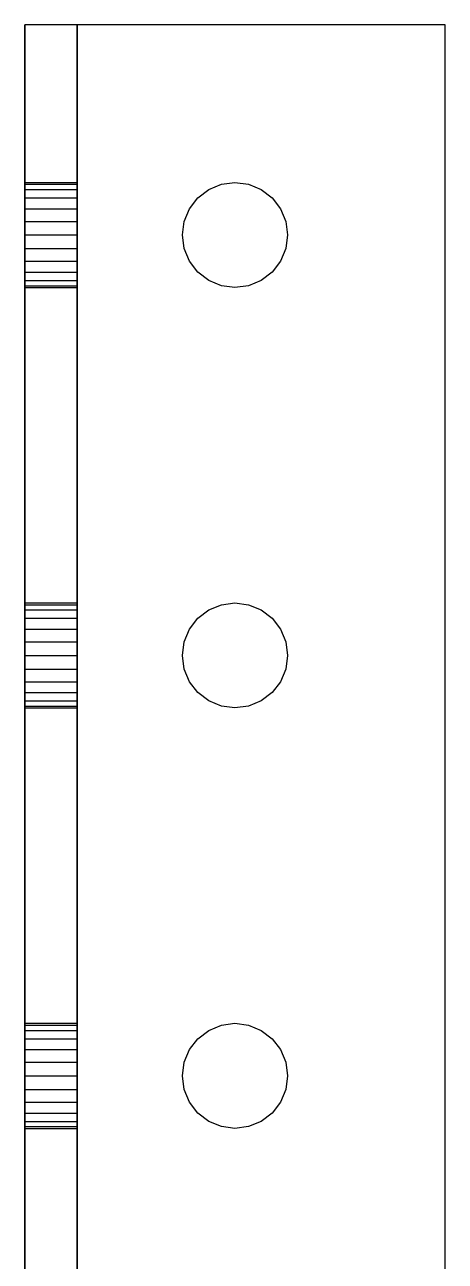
# Model space of a CAD drawing. Header units: metres. Extents: x 0 to 17, y 0 to 24.
# Drawn here: x 4 to 5, y 9.059 to 12 of the extents above; entities that cross this region are included whole.
import ezdxf

# ---------------------------------------------------------------- set-up
doc = ezdxf.new("R2010")
doc.units = ezdxf.units.M

msp = doc.modelspace()

# ---------------------------------------------------------------- linework, layer by layer
at = {"layer": 'MY3DLAYER'}
for p, q in [((4, 12, 1), (4, 12)), ((4, 12), (4, 0)), ((4, 0, 1), (4, 12, 1)), ((4.125, 12, 1), (4, 12, 1)), ((5, 12), (4, 12)), ((4.125, 0, 1), (4.125, 12, 1)), ((4.125, 12, 0.125), (4.125, 0, 0.125)), ((4.125, 12, 1), (4.125, 12, 0.125)), ((5, 12, 0.125), (4.125, 12, 0.125)), ((5, 0), (5, 12)), ((5, 0, 0.125), (5, 12, 0.125)), ((5, 12, 0.125), (5, 12)), ((4, 11.625, 0.5), (4, 11.6207, 0.4676)), ((4, 11.6207, 0.5324), (4, 11.625, 0.5)), ((4, 11.625, 0.5), (4.125, 11.625, 0.5)), ((4, 11.6207, 0.4676), (4, 11.6083, 0.4375)), ((4, 11.6083, 0.5625), (4, 11.6207, 0.5324)), ((4, 11.6207, 0.4676), (4.125, 11.6207, 0.4676)), ((4, 11.6207, 0.5324), (4.125, 11.6207, 0.5324)), ((4.125, 11.6207, 0.5324), (4.125, 11.625, 0.5)), ((4.125, 11.625, 0.5), (4.125, 11.6207, 0.4676)), ((4.125, 11.6083, 0.5625), (4.125, 11.6207, 0.5324)), ((4.125, 11.6207, 0.4676), (4.125, 11.6083, 0.4375)), ((4.4375, 11.6083, 0.125), (4.4676, 11.6207, 0.125)), ((4.4375, 11.6083), (4.4676, 11.6207)), ((4.4676, 11.6207), (4.5, 11.625)), ((4.4676, 11.6207, 0.125), (4.5, 11.625, 0.125)), ((4.4676, 11.6207), (4.4676, 11.6207, 0.125)), ((4.5, 11.625), (4.5, 11.625, 0.125)), ((4.5, 11.625), (4.5324, 11.6207)), ((4.5, 11.625, 0.125), (4.5324, 11.6207, 0.125)), ((4.5324, 11.6207), (4.5324, 11.6207, 0.125)), ((4.5324, 11.6207, 0.125), (4.5625, 11.6083, 0.125)), ((4.5324, 11.6207), (4.5625, 11.6083)), ((4, 11.6083, 0.4375), (4, 11.5884, 0.4116)), ((4, 11.5884, 0.5884), (4, 11.6083, 0.5625)), ((4, 11.6083, 0.4375), (4.125, 11.6083, 0.4375)), ((4, 11.6083, 0.5625), (4.125, 11.6083, 0.5625)), ((4, 11.5884, 0.4116), (4, 11.5625, 0.3917)), ((4, 11.5625, 0.6083), (4, 11.5884, 0.5884)), ((4, 11.5884, 0.4116), (4.125, 11.5884, 0.4116)), ((4, 11.5884, 0.5884), (4.125, 11.5884, 0.5884)), ((4.125, 11.5884, 0.5884), (4.125, 11.6083, 0.5625)), ((4.125, 11.6083, 0.4375), (4.125, 11.5884, 0.4116)), ((4.125, 11.5625, 0.6083), (4.125, 11.5884, 0.5884)), ((4.125, 11.5884, 0.4116), (4.125, 11.5625, 0.3917)), ((4.3917, 11.5625), (4.4116, 11.5884)), ((4.3917, 11.5625, 0.125), (4.4116, 11.5884, 0.125)), ((4.4116, 11.5884), (4.4375, 11.6083)), ((4.4116, 11.5884, 0.125), (4.4375, 11.6083, 0.125)), ((4.4116, 11.5884), (4.4116, 11.5884, 0.125)), ((4.4375, 11.6083), (4.4375, 11.6083, 0.125)), ((4.5625, 11.6083), (4.5625, 11.6083, 0.125)), ((4.5625, 11.6083), (4.5884, 11.5884)), ((4.5625, 11.6083, 0.125), (4.5884, 11.5884, 0.125)), ((4.5884, 11.5884), (4.5884, 11.5884, 0.125)), ((4.5884, 11.5884, 0.125), (4.6083, 11.5625, 0.125)), ((4.5884, 11.5884), (4.6083, 11.5625)), ((4, 11.5625, 0.3917), (4, 11.5324, 0.3793)), ((4, 11.5324, 0.6207), (4, 11.5625, 0.6083)), ((4, 11.5625, 0.3917), (4.125, 11.5625, 0.3917)), ((4, 11.5625, 0.6083), (4.125, 11.5625, 0.6083)), ((4.125, 11.5324, 0.6207), (4.125, 11.5625, 0.6083)), ((4.125, 11.5625, 0.3917), (4.125, 11.5324, 0.3793)), ((4.3793, 11.5324), (4.3917, 11.5625)), ((4.3793, 11.5324, 0.125), (4.3917, 11.5625, 0.125)), ((4.3917, 11.5625), (4.3917, 11.5625, 0.125)), ((4.6083, 11.5625), (4.6207, 11.5324)), ((4.6083, 11.5625, 0.125), (4.6207, 11.5324, 0.125)), ((4.6083, 11.5625), (4.6083, 11.5625, 0.125)), ((4, 11.5324, 0.3793), (4, 11.5, 0.375)), ((4, 11.5, 0.625), (4, 11.5324, 0.6207)), ((4, 11.5324, 0.3793), (4.125, 11.5324, 0.3793)), ((4, 11.5324, 0.6207), (4.125, 11.5324, 0.6207)), ((4.125, 11.5, 0.625), (4.125, 11.5324, 0.6207)), ((4.125, 11.5324, 0.3793), (4.125, 11.5, 0.375)), ((4.375, 11.5), (4.3793, 11.5324)), ((4.375, 11.5, 0.125), (4.3793, 11.5324, 0.125)), ((4.3793, 11.5324), (4.3793, 11.5324, 0.125)), ((4.6207, 11.5324), (4.6207, 11.5324, 0.125)), ((4.6207, 11.5324), (4.625, 11.5)), ((4.6207, 11.5324, 0.125), (4.625, 11.5, 0.125)), ((4, 11.5, 0.375), (4, 11.4676, 0.3793)), ((4, 11.4676, 0.6207), (4, 11.5, 0.625)), ((4, 11.5, 0.625), (4.125, 11.5, 0.625)), ((4, 11.5, 0.375), (4.125, 11.5, 0.375)), ((4.125, 11.4676, 0.6207), (4.125, 11.5, 0.625)), ((4.125, 11.5, 0.375), (4.125, 11.4676, 0.3793)), ((4.375, 11.5), (4.375, 11.5, 0.125)), ((4.3793, 11.4676, 0.125), (4.375, 11.5, 0.125)), ((4.3793, 11.4676), (4.375, 11.5)), ((4.625, 11.5), (4.6207, 11.4676)), ((4.625, 11.5, 0.125), (4.6207, 11.4676, 0.125)), ((4.625, 11.5), (4.625, 11.5, 0.125)), ((4, 11.4676, 0.3793), (4, 11.4375, 0.3917)), ((4, 11.4375, 0.6083), (4, 11.4676, 0.6207)), ((4, 11.4676, 0.3793), (4.125, 11.4676, 0.3793)), ((4, 11.4676, 0.6207), (4.125, 11.4676, 0.6207)), ((4.125, 11.4375, 0.6083), (4.125, 11.4676, 0.6207)), ((4.125, 11.4676, 0.3793), (4.125, 11.4375, 0.3917)), ((4.3793, 11.4676), (4.3793, 11.4676, 0.125)), ((4.3917, 11.4375, 0.125), (4.3793, 11.4676, 0.125)), ((4.3917, 11.4375), (4.3793, 11.4676)), ((4.6207, 11.4676, 0.125), (4.6083, 11.4375, 0.125)), ((4.6207, 11.4676), (4.6083, 11.4375)), ((4.6207, 11.4676), (4.6207, 11.4676, 0.125)), ((4, 11.4375, 0.3917), (4, 11.4116, 0.4116)), ((4, 11.4116, 0.5884), (4, 11.4375, 0.6083)), ((4, 11.4375, 0.3917), (4.125, 11.4375, 0.3917)), ((4, 11.4375, 0.6083), (4.125, 11.4375, 0.6083)), ((4, 11.4116, 0.4116), (4, 11.3917, 0.4375)), ((4, 11.3917, 0.5625), (4, 11.4116, 0.5884)), ((4, 11.4116, 0.5884), (4.125, 11.4116, 0.5884)), ((4, 11.4116, 0.4116), (4.125, 11.4116, 0.4116)), ((4.125, 11.4116, 0.5884), (4.125, 11.4375, 0.6083)), ((4.125, 11.4375, 0.3917), (4.125, 11.4116, 0.4116)), ((4.125, 11.3917, 0.5625), (4.125, 11.4116, 0.5884)), ((4.125, 11.4116, 0.4116), (4.125, 11.3917, 0.4375)), ((4.3917, 11.4375), (4.3917, 11.4375, 0.125)), ((4.4116, 11.4116, 0.125), (4.3917, 11.4375, 0.125)), ((4.4116, 11.4116), (4.3917, 11.4375)), ((4.4375, 11.3917, 0.125), (4.4116, 11.4116, 0.125)), ((4.4116, 11.4116), (4.4116, 11.4116, 0.125)), ((4.4375, 11.3917), (4.4116, 11.4116)), ((4.5884, 11.4116), (4.5625, 11.3917)), ((4.5884, 11.4116, 0.125), (4.5625, 11.3917, 0.125)), ((4.6083, 11.4375), (4.5884, 11.4116)), ((4.6083, 11.4375, 0.125), (4.5884, 11.4116, 0.125)), ((4.5884, 11.4116), (4.5884, 11.4116, 0.125)), ((4.6083, 11.4375), (4.6083, 11.4375, 0.125)), ((4, 11.3917, 0.4375), (4, 11.3793, 0.4676)), ((4, 11.3793, 0.5324), (4, 11.3917, 0.5625)), ((4, 11.3917, 0.5625), (4.125, 11.3917, 0.5625)), ((4, 11.3917, 0.4375), (4.125, 11.3917, 0.4375)), ((4.125, 11.3793, 0.5324), (4.125, 11.3917, 0.5625)), ((4.125, 11.3917, 0.4375), (4.125, 11.3793, 0.4676)), ((4.4676, 11.3793, 0.125), (4.4375, 11.3917, 0.125)), ((4.4676, 11.3793), (4.4375, 11.3917)), ((4.4375, 11.3917), (4.4375, 11.3917, 0.125)), ((4.5625, 11.3917), (4.5324, 11.3793)), ((4.5625, 11.3917, 0.125), (4.5324, 11.3793, 0.125)), ((4.5625, 11.3917), (4.5625, 11.3917, 0.125)), ((4, 11.375, 0.5), (4, 11.3793, 0.5324)), ((4, 11.3793, 0.4676), (4, 11.375, 0.5)), ((4, 11.3793, 0.5324), (4.125, 11.3793, 0.5324)), ((4, 11.3793, 0.4676), (4.125, 11.3793, 0.4676)), ((4, 11.375, 0.5), (4.125, 11.375, 0.5)), ((4.125, 11.375, 0.5), (4.125, 11.3793, 0.5324)), ((4.125, 11.3793, 0.4676), (4.125, 11.375, 0.5)), ((4.5, 11.375), (4.4676, 11.3793)), ((4.4676, 11.3793), (4.4676, 11.3793, 0.125)), ((4.5, 11.375, 0.125), (4.4676, 11.3793, 0.125)), ((4.5324, 11.3793), (4.5, 11.375)), ((4.5324, 11.3793, 0.125), (4.5, 11.375, 0.125)), ((4.5, 11.375), (4.5, 11.375, 0.125)), ((4.5324, 11.3793), (4.5324, 11.3793, 0.125)), ((4, 10.625, 0.5), (4, 10.6207, 0.4676)), ((4, 10.6207, 0.5324), (4, 10.625, 0.5)), ((4, 10.625, 0.5), (4.125, 10.625, 0.5)), ((4, 10.6207, 0.4676), (4, 10.6083, 0.4375)), ((4, 10.6083, 0.5625), (4, 10.6207, 0.5324)), ((4, 10.6207, 0.4676), (4.125, 10.6207, 0.4676)), ((4, 10.6207, 0.5324), (4.125, 10.6207, 0.5324)), ((4.125, 10.6207, 0.5324), (4.125, 10.625, 0.5)), ((4.125, 10.625, 0.5), (4.125, 10.6207, 0.4676)), ((4.125, 10.6083, 0.5625), (4.125, 10.6207, 0.5324)), ((4.125, 10.6207, 0.4676), (4.125, 10.6083, 0.4375)), ((4.4375, 10.6083), (4.4676, 10.6207)), ((4.4375, 10.6083, 0.125), (4.4676, 10.6207, 0.125)), ((4.4676, 10.6207, 0.125), (4.5, 10.625, 0.125)), ((4.4676, 10.6207), (4.5, 10.625)), ((4.4676, 10.6207), (4.4676, 10.6207, 0.125)), ((4.5, 10.625), (4.5, 10.625, 0.125)), ((4.5, 10.625), (4.5324, 10.6207)), ((4.5, 10.625, 0.125), (4.5324, 10.6207, 0.125)), ((4.5324, 10.6207), (4.5625, 10.6083)), ((4.5324, 10.6207, 0.125), (4.5625, 10.6083, 0.125)), ((4.5324, 10.6207), (4.5324, 10.6207, 0.125)), ((4, 10.5884, 0.5884), (4, 10.6083, 0.5625)), ((4, 10.6083, 0.4375), (4, 10.5884, 0.4116)), ((4, 10.6083, 0.4375), (4.125, 10.6083, 0.4375)), ((4, 10.6083, 0.5625), (4.125, 10.6083, 0.5625)), ((4, 10.5625, 0.6083), (4, 10.5884, 0.5884)), ((4, 10.5884, 0.4116), (4, 10.5625, 0.3917)), ((4, 10.5884, 0.5884), (4.125, 10.5884, 0.5884)), ((4, 10.5884, 0.4116), (4.125, 10.5884, 0.4116)), ((4.125, 10.5884, 0.5884), (4.125, 10.6083, 0.5625)), ((4.125, 10.6083, 0.4375), (4.125, 10.5884, 0.4116)), ((4.125, 10.5625, 0.6083), (4.125, 10.5884, 0.5884)), ((4.125, 10.5884, 0.4116), (4.125, 10.5625, 0.3917)), ((4.3917, 10.5625), (4.4116, 10.5884)), ((4.3917, 10.5625, 0.125), (4.4116, 10.5884, 0.125)), ((4.4116, 10.5884, 0.125), (4.4375, 10.6083, 0.125)), ((4.4116, 10.5884), (4.4375, 10.6083)), ((4.4116, 10.5884), (4.4116, 10.5884, 0.125)), ((4.4375, 10.6083), (4.4375, 10.6083, 0.125)), ((4.5625, 10.6083), (4.5625, 10.6083, 0.125)), ((4.5625, 10.6083), (4.5884, 10.5884)), ((4.5625, 10.6083, 0.125), (4.5884, 10.5884, 0.125)), ((4.5884, 10.5884, 0.125), (4.6083, 10.5625, 0.125)), ((4.5884, 10.5884), (4.6083, 10.5625)), ((4.5884, 10.5884), (4.5884, 10.5884, 0.125)), ((4, 10.5625, 0.3917), (4, 10.5324, 0.3793)), ((4, 10.5324, 0.6207), (4, 10.5625, 0.6083)), ((4, 10.5625, 0.6083), (4.125, 10.5625, 0.6083)), ((4, 10.5625, 0.3917), (4.125, 10.5625, 0.3917)), ((4.125, 10.5324, 0.6207), (4.125, 10.5625, 0.6083)), ((4.125, 10.5625, 0.3917), (4.125, 10.5324, 0.3793)), ((4.3793, 10.5324), (4.3917, 10.5625)), ((4.3793, 10.5324, 0.125), (4.3917, 10.5625, 0.125)), ((4.3917, 10.5625), (4.3917, 10.5625, 0.125)), ((4.6083, 10.5625, 0.125), (4.6207, 10.5324, 0.125)), ((4.6083, 10.5625), (4.6207, 10.5324)), ((4.6083, 10.5625), (4.6083, 10.5625, 0.125)), ((4, 10.5, 0.625), (4, 10.5324, 0.6207)), ((4, 10.5324, 0.3793), (4, 10.5, 0.375)), ((4, 10.5324, 0.6207), (4.125, 10.5324, 0.6207)), ((4, 10.5324, 0.3793), (4.125, 10.5324, 0.3793)), ((4.125, 10.5, 0.625), (4.125, 10.5324, 0.6207)), ((4.125, 10.5324, 0.3793), (4.125, 10.5, 0.375)), ((4.375, 10.5), (4.3793, 10.5324)), ((4.375, 10.5, 0.125), (4.3793, 10.5324, 0.125)), ((4.3793, 10.5324), (4.3793, 10.5324, 0.125)), ((4.6207, 10.5324), (4.625, 10.5)), ((4.6207, 10.5324, 0.125), (4.625, 10.5, 0.125)), ((4.6207, 10.5324), (4.6207, 10.5324, 0.125)), ((4, 10.4676, 0.6207), (4, 10.5, 0.625)), ((4, 10.5, 0.375), (4, 10.4676, 0.3793)), ((4, 10.5, 0.375), (4.125, 10.5, 0.375)), ((4, 10.5, 0.625), (4.125, 10.5, 0.625)), ((4.125, 10.4676, 0.6207), (4.125, 10.5, 0.625)), ((4.125, 10.5, 0.375), (4.125, 10.4676, 0.3793)), ((4.375, 10.5), (4.375, 10.5, 0.125)), ((4.3793, 10.4676), (4.375, 10.5)), ((4.3793, 10.4676, 0.125), (4.375, 10.5, 0.125)), ((4.625, 10.5), (4.6207, 10.4676)), ((4.625, 10.5, 0.125), (4.6207, 10.4676, 0.125)), ((4.625, 10.5), (4.625, 10.5, 0.125)), ((4, 10.4375, 0.6083), (4, 10.4676, 0.6207)), ((4, 10.4676, 0.3793), (4, 10.4375, 0.3917)), ((4, 10.4676, 0.6207), (4.125, 10.4676, 0.6207)), ((4, 10.4676, 0.3793), (4.125, 10.4676, 0.3793)), ((4.125, 10.4375, 0.6083), (4.125, 10.4676, 0.6207)), ((4.125, 10.4676, 0.3793), (4.125, 10.4375, 0.3917)), ((4.3917, 10.4375, 0.125), (4.3793, 10.4676, 0.125)), ((4.3917, 10.4375), (4.3793, 10.4676)), ((4.3793, 10.4676), (4.3793, 10.4676, 0.125)), ((4.6207, 10.4676), (4.6083, 10.4375)), ((4.6207, 10.4676, 0.125), (4.6083, 10.4375, 0.125)), ((4.6207, 10.4676), (4.6207, 10.4676, 0.125)), ((4, 10.4116, 0.5884), (4, 10.4375, 0.6083)), ((4, 10.4375, 0.3917), (4, 10.4116, 0.4116)), ((4, 10.4375, 0.6083), (4.125, 10.4375, 0.6083)), ((4, 10.4375, 0.3917), (4.125, 10.4375, 0.3917)), ((4, 10.3917, 0.5625), (4, 10.4116, 0.5884)), ((4, 10.4116, 0.4116), (4, 10.3917, 0.4375)), ((4, 10.4116, 0.5884), (4.125, 10.4116, 0.5884)), ((4, 10.4116, 0.4116), (4.125, 10.4116, 0.4116)), ((4.125, 10.4116, 0.5884), (4.125, 10.4375, 0.6083)), ((4.125, 10.4375, 0.3917), (4.125, 10.4116, 0.4116)), ((4.125, 10.3917, 0.5625), (4.125, 10.4116, 0.5884)), ((4.125, 10.4116, 0.4116), (4.125, 10.3917, 0.4375)), ((4.4116, 10.4116), (4.3917, 10.4375)), ((4.3917, 10.4375), (4.3917, 10.4375, 0.125)), ((4.4116, 10.4116, 0.125), (4.3917, 10.4375, 0.125)), ((4.4116, 10.4116), (4.4116, 10.4116, 0.125)), ((4.4375, 10.3917), (4.4116, 10.4116)), ((4.4375, 10.3917, 0.125), (4.4116, 10.4116, 0.125)), ((4.5884, 10.4116), (4.5625, 10.3917)), ((4.5884, 10.4116, 0.125), (4.5625, 10.3917, 0.125)), ((4.6083, 10.4375), (4.5884, 10.4116)), ((4.6083, 10.4375, 0.125), (4.5884, 10.4116, 0.125)), ((4.5884, 10.4116), (4.5884, 10.4116, 0.125)), ((4.6083, 10.4375), (4.6083, 10.4375, 0.125)), ((4, 10.3793, 0.5324), (4, 10.3917, 0.5625)), ((4, 10.3917, 0.4375), (4, 10.3793, 0.4676)), ((4, 10.3917, 0.5625), (4.125, 10.3917, 0.5625)), ((4, 10.3917, 0.4375), (4.125, 10.3917, 0.4375)), ((4.125, 10.3793, 0.5324), (4.125, 10.3917, 0.5625)), ((4.125, 10.3917, 0.4375), (4.125, 10.3793, 0.4676)), ((4.4676, 10.3793), (4.4375, 10.3917)), ((4.4375, 10.3917), (4.4375, 10.3917, 0.125)), ((4.4676, 10.3793, 0.125), (4.4375, 10.3917, 0.125)), ((4.5625, 10.3917, 0.125), (4.5324, 10.3793, 0.125)), ((4.5625, 10.3917), (4.5324, 10.3793)), ((4.5625, 10.3917), (4.5625, 10.3917, 0.125)), ((4, 10.375, 0.5), (4, 10.3793, 0.5324)), ((4, 10.3793, 0.4676), (4, 10.375, 0.5)), ((4, 10.3793, 0.5324), (4.125, 10.3793, 0.5324)), ((4, 10.3793, 0.4676), (4.125, 10.3793, 0.4676)), ((4, 10.375, 0.5), (4.125, 10.375, 0.5)), ((4.125, 10.375, 0.5), (4.125, 10.3793, 0.5324)), ((4.125, 10.3793, 0.4676), (4.125, 10.375, 0.5)), ((4.4676, 10.3793), (4.4676, 10.3793, 0.125)), ((4.5, 10.375), (4.4676, 10.3793)), ((4.5, 10.375, 0.125), (4.4676, 10.3793, 0.125)), ((4.5324, 10.3793), (4.5, 10.375)), ((4.5324, 10.3793, 0.125), (4.5, 10.375, 0.125)), ((4.5, 10.375), (4.5, 10.375, 0.125)), ((4.5324, 10.3793), (4.5324, 10.3793, 0.125)), ((4, 9.625, 0.5), (4, 9.6207, 0.4676)), ((4, 9.6207, 0.5324), (4, 9.625, 0.5)), ((4, 9.625, 0.5), (4.125, 9.625, 0.5)), ((4, 9.6207, 0.4676), (4, 9.6083, 0.4375)), ((4, 9.6083, 0.5625), (4, 9.6207, 0.5324)), ((4, 9.6207, 0.4676), (4.125, 9.6207, 0.4676)), ((4, 9.6207, 0.5324), (4.125, 9.6207, 0.5324)), ((4.125, 9.6207, 0.5324), (4.125, 9.625, 0.5)), ((4.125, 9.625, 0.5), (4.125, 9.6207, 0.4676)), ((4.125, 9.6083, 0.5625), (4.125, 9.6207, 0.5324)), ((4.125, 9.6207, 0.4676), (4.125, 9.6083, 0.4375)), ((4.4375, 9.6083), (4.4676, 9.6207)), ((4.4375, 9.6083, 0.125), (4.4676, 9.6207, 0.125)), ((4.4676, 9.6207), (4.5, 9.625)), ((4.4676, 9.6207, 0.125), (4.5, 9.625, 0.125)), ((4.4676, 9.6207), (4.4676, 9.6207, 0.125)), ((4.5, 9.625), (4.5324, 9.6207)), ((4.5, 9.625, 0.125), (4.5324, 9.6207, 0.125)), ((4.5, 9.625), (4.5, 9.625, 0.125)), ((4.5324, 9.6207, 0.125), (4.5625, 9.6083, 0.125)), ((4.5324, 9.6207), (4.5324, 9.6207, 0.125)), ((4.5324, 9.6207), (4.5625, 9.6083)), ((4, 9.6083, 0.4375), (4, 9.5884, 0.4116)), ((4, 9.5884, 0.5884), (4, 9.6083, 0.5625)), ((4, 9.6083, 0.5625), (4.125, 9.6083, 0.5625)), ((4, 9.6083, 0.4375), (4.125, 9.6083, 0.4375)), ((4, 9.5884, 0.4116), (4, 9.5625, 0.3917)), ((4, 9.5884, 0.5884), (4.125, 9.5884, 0.5884)), ((4, 9.5625, 0.6083), (4, 9.5884, 0.5884)), ((4, 9.5884, 0.4116), (4.125, 9.5884, 0.4116)), ((4.125, 9.5884, 0.5884), (4.125, 9.6083, 0.5625)), ((4.125, 9.6083, 0.4375), (4.125, 9.5884, 0.4116)), ((4.125, 9.5625, 0.6083), (4.125, 9.5884, 0.5884)), ((4.125, 9.5884, 0.4116), (4.125, 9.5625, 0.3917)), ((4.3917, 9.5625, 0.125), (4.4116, 9.5884, 0.125)), ((4.3917, 9.5625), (4.4116, 9.5884)), ((4.4116, 9.5884), (4.4375, 9.6083)), ((4.4116, 9.5884, 0.125), (4.4375, 9.6083, 0.125)), ((4.4116, 9.5884), (4.4116, 9.5884, 0.125)), ((4.4375, 9.6083), (4.4375, 9.6083, 0.125)), ((4.5625, 9.6083), (4.5884, 9.5884)), ((4.5625, 9.6083, 0.125), (4.5884, 9.5884, 0.125)), ((4.5625, 9.6083), (4.5625, 9.6083, 0.125)), ((4.5884, 9.5884), (4.6083, 9.5625)), ((4.5884, 9.5884, 0.125), (4.6083, 9.5625, 0.125)), ((4.5884, 9.5884), (4.5884, 9.5884, 0.125)), ((4, 9.5625, 0.3917), (4, 9.5324, 0.3793)), ((4, 9.5324, 0.6207), (4, 9.5625, 0.6083)), ((4, 9.5625, 0.3917), (4.125, 9.5625, 0.3917)), ((4, 9.5625, 0.6083), (4.125, 9.5625, 0.6083)), ((4.125, 9.5625, 0.3917), (4.125, 9.5324, 0.3793)), ((4.125, 9.5324, 0.6207), (4.125, 9.5625, 0.6083)), ((4.3793, 9.5324), (4.3917, 9.5625)), ((4.3793, 9.5324, 0.125), (4.3917, 9.5625, 0.125)), ((4.3917, 9.5625), (4.3917, 9.5625, 0.125)), ((4.6083, 9.5625), (4.6083, 9.5625, 0.125)), ((4.6083, 9.5625, 0.125), (4.6207, 9.5324, 0.125)), ((4.6083, 9.5625), (4.6207, 9.5324)), ((4, 9.5324, 0.3793), (4, 9.5, 0.375)), ((4, 9.5, 0.625), (4, 9.5324, 0.6207)), ((4, 9.5324, 0.6207), (4.125, 9.5324, 0.6207)), ((4, 9.5324, 0.3793), (4.125, 9.5324, 0.3793)), ((4.125, 9.5324, 0.3793), (4.125, 9.5, 0.375)), ((4.125, 9.5, 0.625), (4.125, 9.5324, 0.6207)), ((4.375, 9.5), (4.3793, 9.5324)), ((4.375, 9.5, 0.125), (4.3793, 9.5324, 0.125)), ((4.3793, 9.5324), (4.3793, 9.5324, 0.125)), ((4.6207, 9.5324, 0.125), (4.625, 9.5, 0.125)), ((4.6207, 9.5324), (4.6207, 9.5324, 0.125)), ((4.6207, 9.5324), (4.625, 9.5)), ((4, 9.5, 0.375), (4, 9.4676, 0.3793)), ((4, 9.4676, 0.6207), (4, 9.5, 0.625)), ((4, 9.5, 0.625), (4.125, 9.5, 0.625)), ((4, 9.5, 0.375), (4.125, 9.5, 0.375)), ((4.125, 9.4676, 0.6207), (4.125, 9.5, 0.625)), ((4.125, 9.5, 0.375), (4.125, 9.4676, 0.3793)), ((4.3793, 9.4676), (4.375, 9.5)), ((4.375, 9.5), (4.375, 9.5, 0.125)), ((4.3793, 9.4676, 0.125), (4.375, 9.5, 0.125)), ((4.625, 9.5), (4.6207, 9.4676)), ((4.625, 9.5, 0.125), (4.6207, 9.4676, 0.125)), ((4.625, 9.5), (4.625, 9.5, 0.125)), ((4, 9.4676, 0.3793), (4, 9.4375, 0.3917)), ((4, 9.4375, 0.6083), (4, 9.4676, 0.6207)), ((4, 9.4676, 0.6207), (4.125, 9.4676, 0.6207)), ((4, 9.4676, 0.3793), (4.125, 9.4676, 0.3793)), ((4.125, 9.4676, 0.3793), (4.125, 9.4375, 0.3917)), ((4.125, 9.4375, 0.6083), (4.125, 9.4676, 0.6207)), ((4.3917, 9.4375), (4.3793, 9.4676)), ((4.3917, 9.4375, 0.125), (4.3793, 9.4676, 0.125)), ((4.3793, 9.4676), (4.3793, 9.4676, 0.125)), ((4.6207, 9.4676, 0.125), (4.6083, 9.4375, 0.125)), ((4.6207, 9.4676), (4.6083, 9.4375)), ((4.6207, 9.4676), (4.6207, 9.4676, 0.125)), ((4, 9.4375, 0.3917), (4, 9.4116, 0.4116)), ((4, 9.4116, 0.5884), (4, 9.4375, 0.6083)), ((4, 9.4375, 0.6083), (4.125, 9.4375, 0.6083)), ((4, 9.4375, 0.3917), (4.125, 9.4375, 0.3917)), ((4, 9.4116, 0.4116), (4, 9.3917, 0.4375)), ((4, 9.3917, 0.5625), (4, 9.4116, 0.5884)), ((4, 9.4116, 0.5884), (4.125, 9.4116, 0.5884)), ((4, 9.4116, 0.4116), (4.125, 9.4116, 0.4116)), ((4.125, 9.4116, 0.5884), (4.125, 9.4375, 0.6083)), ((4.125, 9.4375, 0.3917), (4.125, 9.4116, 0.4116)), ((4.125, 9.3917, 0.5625), (4.125, 9.4116, 0.5884)), ((4.125, 9.4116, 0.4116), (4.125, 9.3917, 0.4375)), ((4.4116, 9.4116, 0.125), (4.3917, 9.4375, 0.125)), ((4.3917, 9.4375), (4.3917, 9.4375, 0.125)), ((4.4116, 9.4116), (4.3917, 9.4375)), ((4.4375, 9.3917, 0.125), (4.4116, 9.4116, 0.125)), ((4.4375, 9.3917), (4.4116, 9.4116)), ((4.4116, 9.4116), (4.4116, 9.4116, 0.125)), ((4.5884, 9.4116), (4.5625, 9.3917)), ((4.5884, 9.4116, 0.125), (4.5625, 9.3917, 0.125)), ((4.6083, 9.4375, 0.125), (4.5884, 9.4116, 0.125)), ((4.6083, 9.4375), (4.5884, 9.4116)), ((4.5884, 9.4116), (4.5884, 9.4116, 0.125)), ((4.6083, 9.4375), (4.6083, 9.4375, 0.125)), ((4, 9.3917, 0.4375), (4, 9.3793, 0.4676)), ((4, 9.3793, 0.5324), (4, 9.3917, 0.5625)), ((4, 9.3917, 0.4375), (4.125, 9.3917, 0.4375)), ((4, 9.3917, 0.5625), (4.125, 9.3917, 0.5625)), ((4.125, 9.3917, 0.4375), (4.125, 9.3793, 0.4676)), ((4.125, 9.3793, 0.5324), (4.125, 9.3917, 0.5625)), ((4.4676, 9.3793, 0.125), (4.4375, 9.3917, 0.125)), ((4.4375, 9.3917), (4.4375, 9.3917, 0.125)), ((4.4676, 9.3793), (4.4375, 9.3917)), ((4.5625, 9.3917), (4.5324, 9.3793)), ((4.5625, 9.3917, 0.125), (4.5324, 9.3793, 0.125)), ((4.5625, 9.3917), (4.5625, 9.3917, 0.125)), ((4, 9.375, 0.5), (4, 9.3793, 0.5324)), ((4, 9.3793, 0.4676), (4, 9.375, 0.5)), ((4, 9.3793, 0.4676), (4.125, 9.3793, 0.4676)), ((4, 9.3793, 0.5324), (4.125, 9.3793, 0.5324)), ((4, 9.375, 0.5), (4.125, 9.375, 0.5)), ((4.125, 9.3793, 0.4676), (4.125, 9.375, 0.5)), ((4.125, 9.375, 0.5), (4.125, 9.3793, 0.5324)), ((4.5, 9.375, 0.125), (4.4676, 9.3793, 0.125)), ((4.5, 9.375), (4.4676, 9.3793)), ((4.4676, 9.3793), (4.4676, 9.3793, 0.125)), ((4.5324, 9.3793), (4.5, 9.375)), ((4.5324, 9.3793, 0.125), (4.5, 9.375, 0.125)), ((4.5, 9.375), (4.5, 9.375, 0.125)), ((4.5324, 9.3793), (4.5324, 9.3793, 0.125))]:
    msp.add_line(p, q, dxfattribs=at)

doc.saveas('drawing.dxf')
